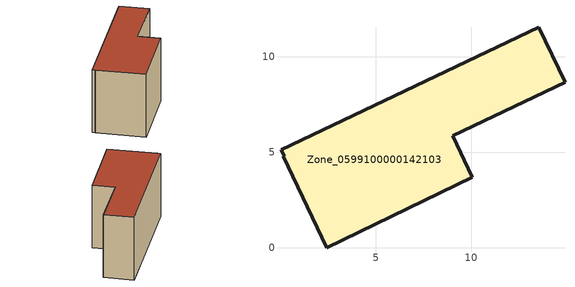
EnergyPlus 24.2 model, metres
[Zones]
Zone_0599100000142103
 floor ground (C_G): 0.04,5.12 13.52,11.54 14.89,8.67 9.01,5.87 10.05,3.69 2.43,0 0.15,4.78 0.2,4.8 z0
 wall outside (C_F): 0.15,4.78 2.43,0 10.05,3.69 9.01,5.87 14.89,8.67 13.52,11.54 0.04,5.12 0.2,4.8 0.15,4.78 z0:7.14
 roof outside (C_R): 0.04,5.12 0.2,4.8 0.15,4.78 2.43,0 10.05,3.69 9.01,5.87 14.89,8.67 13.52,11.54 z7.14
[BUILDING]
Pand.0599100000142103: North Axis=0; Terrain=City; Loads Convergence Tolerance Value=0.04; Temperature Convergence Tolerance Value=0.4; Solar Distribution=FullExterior; Maximum Number of Warmup Days=25; Minimum Number of Warmup Days=1
[Site:Location]
Rotterdam.The.Hague.AP_ZH_NLD Design_Conditions: Latitude=51.96; Longitude=4.45; Time Zone=1; Elevation=-4.5
[SITE:GROUNDTEMPERATURE:BUILDINGSURFACE]
18, 18, 18, 18, 18, 18, 18, 18, 18, 18, 18, 18
[MATERIAL] Thermal Absorptance=0.9; Solar Absorptance=0.7; Visible Absorptance=0.7
Name | Roughness | Thickness | Conductivity | Density | Specific Heat
G.TC.1975-1991 | MediumSmooth | 0.15 | 0.288461 | 540 | 1210
F.TC.1975-1991 | Rough | 0.3 | 0.230769 | 1920 | 840
R.TC.1975-1991 | MediumRough | 0.2 | 0.153846 | 1500 | 1000
[CONSTRUCTION]
C_G: G.TC.1975-1991
C_F: F.TC.1975-1991
C_R: R.TC.1975-1991
[ZONE]
Zone_0599100000142103: Type=1; Multiplier=1; Ceiling Height=Autocalculate; Volume=Autocalculate; Floor Area=autocalculate; Part of Total Floor Area=Yes
[ZONEINFILTRATION:DESIGNFLOWRATE]
Infil_Zone_0599100000142103: Zone or ZoneList or Space or SpaceList=Zone_0599100000142103; Schedule=AlwaysOn; Design Flow Rate Calculation Method=Flow/Area; Flow Rate per Floor Area=0.003; Constant Term Coefficient=1; Temperature Term Coefficient=0; Velocity Term Coefficient=0; Velocity Squared Term Coefficient=0
[HVACTEMPLATE:ZONE:IDEALLOADSAIRSYSTEM]
Zone_0599100000142103: Maximum Heating Supply Air Temperature=50; Minimum Cooling Supply Air Temperature=13; Maximum Heating Supply Air Humidity Ratio=0.0156; Minimum Cooling Supply Air Humidity Ratio=0.0077; Heating Limit=NoLimit; Cooling Limit=NoLimit; Dehumidification Control Type=ConstantSensibleHeatRatio; Cooling Sensible Heat Ratio=0.7; Dehumidification Setpoint=60; Humidification Control Type=None; Humidification Setpoint=30; Outdoor Air Method=None; Outdoor Air Flow Rate per Person=0.00944; Outdoor Air Flow Rate per Zone Floor Area=0; Outdoor Air Flow Rate per Zone=0; Demand Controlled Ventilation Type=None; Outdoor Air Economizer Type=NoEconomizer; Heat Recovery Type=None; Sensible Heat Recovery Effectiveness=0.7; Latent Heat Recovery Effectiveness=0.65
[ZONECONTROL:THERMOSTAT]
ThermostatControl_Zone_0599100000142103: Zone or ZoneList=Zone_0599100000142103; Control Type Schedule=DualSetpointControlType; Control 1=Thermostat_Zone_0599100000142103; Temperature Difference Between Cutout And Setpoint=0
[THERMOSTATSETPOINT:DUALSETPOINT]
Thermostat_Zone_0599100000142103: Heating Setpoint Temperature Schedule=HeatingSetpoint_Zone_0599100000142103; Cooling Setpoint Temperature Schedule=CoolingSetpoint_Zone_0599100000142103
[SCHEDULE:COMPACT]
HeatingSetpoint_Zone_0599100000142103: Through: 12/31, For: AllDays, Until: 24:00, 21
CoolingSetpoint_Zone_0599100000142103: Through: 12/31, For: AllDays, Until: 24:00, 24
DualSetpointControlType: Through: 12/31, For: AllDays, Until: 24:00, 4
AlwaysOn: Through: 12/31, For: AllDays, Until: 24:00, 1
